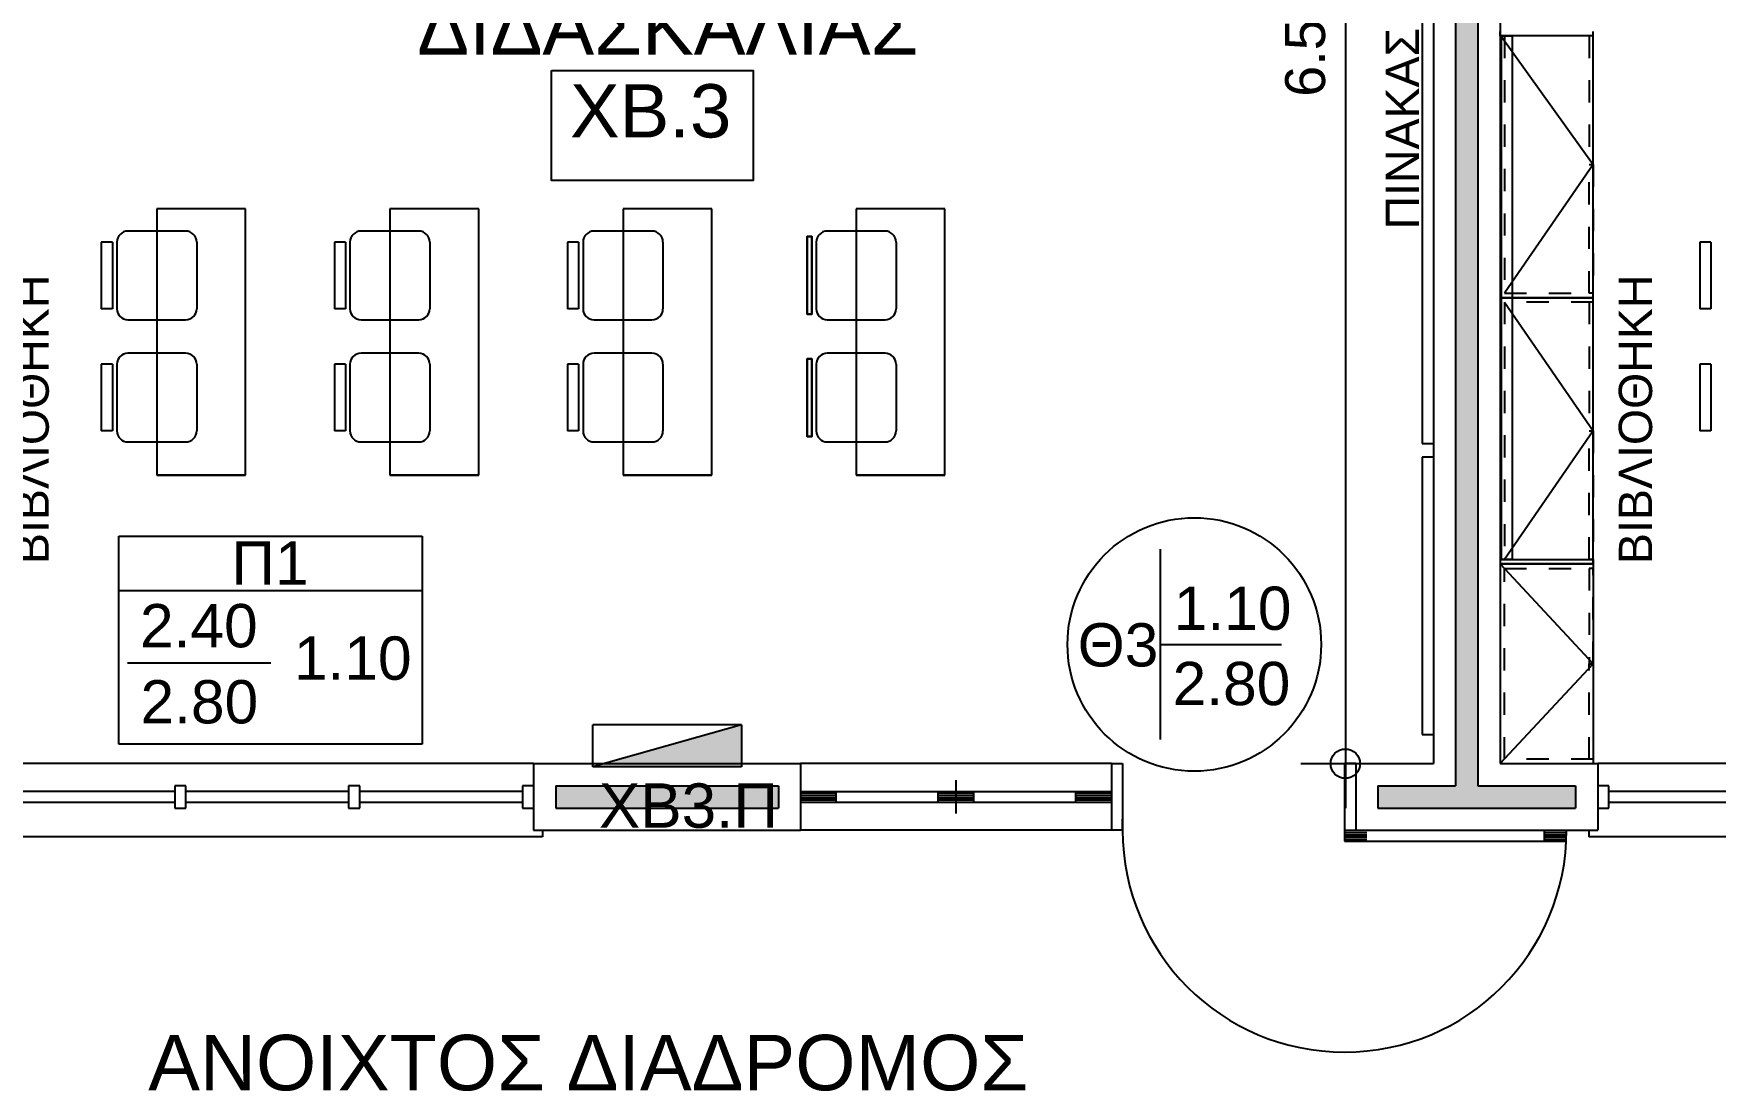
# Model space of a CAD drawing. Header units: metres. Extents: x -11 to 85, y -301 to 135.
# Drawn here: x 30.22 to 37.79, y -37.44 to -32.7 of the extents above; entities that cross this region are included whole.
import ezdxf

# ---------------------------------------------------------------- set-up
doc = ezdxf.new("R2010")
doc.units = ezdxf.units.M
doc.header["$LTSCALE"] = 0.036
doc.header["$PDMODE"] = 2
doc.linetypes.add('HIDDEN', pattern=[0.375, 0.25, -0.125])
for name, color, linetype in [('arxitek borofos', 252, 'Continuous'), ('DIMBLK', 252, 'Continuous'), ('electext', 20, 'Continuous'), ('HLEK-SYMBOL', 3, 'Continuous'), ('HLEK_FL001_SYMBOLS', 230, 'Continuous')]:
    doc.layers.add(name, color=color, linetype=linetype)
doc.styles.add('COMU-N', font='arial.ttf')
doc.styles.get("Standard").update_dxf_attribs({"font": 'arial.ttf'})
doc.styles.add('W4MS2', font='W4MS2.shx')
doc.dimstyles.new('CADWDOT', dxfattribs={"dimscale": 0.1, "dimtxt": 1.8, "dimasz": 0.08, "dimexe": 2, "dimexo": 0, "dimgap": 0.09, "dimtad": 0, "dimrnd": 0.001, "dimzin": 0, "dimdsep": 46, "dimtxsty": 'Standard', "dimblk1": 'ARTDIM', "dimblk2": 'ARTDIM', "dimsah": 1, "dimcen": 0.09, "dimdle": 0.05, "dimse1": 1, "dimse2": 1, "dimadec": 0, "dimazin": 0, "dimtfac": 1, "dimtmove": 0, "dimatfit": 3, "dimldrblk": 'ARTDIM', "dimfxl": 2, "dimtvp": 0.9999, "dimtolj": 1, "dimtzin": 0, "dimarcsym": 0})

# ---------------------------------------------------------------- blocks, each defined once
blk = doc.blocks.new('A$C1CE8635E')
for p, q in [((1.4, 0), (0, 0)), ((1.4, 0), (1.45, 0)), ((1.4, 0), (1.4, -0.3)), ((1.45, 0), (1.45, -0.3)), ((2.5, 0), (2.45, 0)), ((2.45, 0), (2.45, -0.3)), ((0.7, -0.225), (0.7, -0.075)), ((0, -0.125), (1.4, -0.125)), ((0.16, -0.135), (0, -0.135)), ((0.16, -0.145), (0, -0.145)), ((0.16, -0.175), (0.16, -0.125)), ((0.62, -0.175), (0.62, -0.125)), ((0.78, -0.135), (0.62, -0.135)), ((0.78, -0.145), (0.62, -0.145)), ((0.78, -0.175), (0.78, -0.125)), ((1.24, -0.175), (1.24, -0.125)), ((1.4, -0.135), (1.24, -0.135)), ((1.4, -0.145), (1.24, -0.145)), ((0.16, -0.155), (0, -0.155)), ((0.16, -0.165), (0, -0.165)), ((1.4, -0.175), (0, -0.175)), ((0.78, -0.155), (0.62, -0.155)), ((0.78, -0.165), (0.62, -0.165)), ((1.4, -0.155), (1.24, -0.155)), ((1.4, -0.165), (1.24, -0.165)), ((1.4, -0.3), (0, -0.3)), ((1.45, -0.3), (1.4, -0.3)), ((1.45, -0.3), (1.45, -0.25)), ((2.45, -0.3), (2.5, -0.3)), ((2.45, -0.3), (2.45, -0.35)), ((3.35, -0.35), (3.35, -0.3)), ((2.45, -0.31), (2.55, -0.31)), ((2.45, -0.32), (2.55, -0.32)), ((2.45, -0.33), (2.55, -0.33)), ((2.45, -0.34), (2.55, -0.34)), ((2.45, -0.35), (3.4487, -0.35)), ((3.35, -0.31), (3.4499, -0.31)), ((3.35, -0.32), (3.4498, -0.32)), ((3.35, -0.33), (3.4495, -0.33)), ((3.35, -0.34), (3.4492, -0.34))]:
    blk.add_line(p, q)
blk.add_arc((2.45, -0.3), 1, 180, 360)
blk = doc.blocks.new('A$C14EC32DB')
for p, q in [((0.3, 2.44), (0.33, 2.44)), ((0.33, 2.44), (0.33, -0.04)), ((0, 2.4), (0, 0)), ((0.1, 2.4), (0.1, 2.35)), ((0.1, 2.35), (0.2, 2.35)), ((0.125, 2.35), (0.125, 1.6167)), ((0.175, 2.35), (0.175, 1.6167)), ((0.2, 2.35), (0.2, 2.4)), ((0.1, 1.6167), (0.1, 1.5667)), ((0.2, 1.6167), (0.1, 1.6167)), ((0.2, 1.5667), (0.2, 1.6167)), ((0.1, 1.5667), (0.2, 1.5667)), ((0.125, 1.5667), (0.125, 0.8333)), ((0.175, 1.5667), (0.175, 0.8333)), ((0.1, 0.8333), (0.1, 0.7833)), ((0.2, 0.8333), (0.1, 0.8333)), ((0.2, 0.7833), (0.2, 0.8333)), ((0.1, 0.7833), (0.2, 0.7833)), ((0.125, 0.7833), (0.125, 0.05)), ((0.175, 0.7833), (0.175, 0.05)), ((0.1, 0.05), (0.1, 0)), ((0.2, 0.05), (0.1, 0.05)), ((0.2, 0), (0.2, 0.05)), ((0.3, -0.04), (0.33, -0.04))]:
    blk.add_line(p, q)
blk = doc.blocks.new('ARTDIM')
at = {"layer": 'DIMBLK'}
for p, q in [((0, -24.9975), (0, 24.9975)), ((-24.9975, 0), (24.9975, 0))]:
    blk.add_line(p, q, dxfattribs=at)
blk.add_circle((0, 0), 8.25, dxfattribs=at)
blk = doc.blocks.new('*D900')
at = {"layer": 'arxitek borofos', "color": 0, "lineweight": -2}
blk.add_line((36.1271, -29.501), (36.1271, -35.985), dxfattribs=at)
at = {"layer": 'Defpoints', "color": 0, "transparency": 16777216}
for p in [(36.4737, -29.493), (36.1271, -35.993), (36.4737, -35.993)]:
    blk.add_point(p, dxfattribs=at)
at = {"layer": 'arxitek borofos', "color": 0, "lineweight": -2, "xscale": 0.008, "yscale": 0.008, "zscale": 0.008}
for p, rotation in [((36.1271, -29.493), 90), ((36.1271, -35.993), 270)]:
    blk.add_blockref('ARTDIM', p, dxfattribs=dict(at, rotation=rotation))
at = {"layer": 'arxitek borofos', "color": 0, "insert": (35.9471, -32.743), "char_height": 0.18, "attachment_point": 5, "rotation": 90}
blk.add_mtext('\\A1;6.50', dxfattribs=at)
blk = doc.blocks.new('gJ6_a28')
at = {"layer": 'HLEK-SYMBOL', "color": 0, "linetype": 'Continuous'}
for p, q in [((-0.67, 0), (-0.67, 0.19)), ((-0.67, 0.19), (0, 0.19)), ((-0.67, 0), (0, 0.19)), ((0, 0.19), (0, 0)), ((-0.67, 0), (0, 0))]:
    blk.add_line(p, q, dxfattribs=at)
at = {"layer": 'HLEK-SYMBOL', "color": 0}
blk.add_solid([(-0.67, 0.19), (0, 0.19), (-0.67, 0)], dxfattribs=at)
at = {"layer": 'HLEK-SYMBOL', "color": 0, "style": 'W4MS2', "flags": 8}
blk.add_attdef('NODE_NUMBER', (0.018, 0.0914), '', height=0.1, dxfattribs=at)
blk.add_attdef('NODE_NUMBER', (0.018, 0.0914), '', height=0.1, dxfattribs=at)

msp = doc.modelspace()

# ---------------------------------------------------------------- hatches: boundary and pattern name
at = {"layer": 'arxitek borofos'}
for points in [[(36.7237, -29.493), (36.6237, -29.493), (36.6237, -36.093), (36.2737, -36.093), (36.2737, -36.193), (37.1637, -36.193), (37.1637, -36.093), (36.7237, -36.093)], [(33.5737, -36.093), (32.5711, -36.093), (32.5711, -36.193), (33.5737, -36.193)]]:
    msp.add_hatch(color=256, dxfattribs=at).paths.add_polyline_path(points)

# ---------------------------------------------------------------- linework, layer by layer
for p, q in [((36.5237, -29.493), (36.5237, -35.993)), ((36.6237, -29.493), (36.6237, -36.093)), ((36.7237, -29.493), (36.7237, -36.093)), ((36.8237, -29.493), (36.8237, -35.993)), ((36.4737, -32.0505), (36.4737, -34.5505)), ((36.8237, -32.713), (36.8237, -32.693)), ((37.2437, -32.713), (36.8237, -32.713)), ((36.8296, -32.7146, 0.7), (37.2437, -33.293)), ((36.8796, -32.7146, 0.7), (36.8296, -32.7146, 0.7)), ((36.8296, -32.7146, 0.7), (36.8296, -35.0709, 0.7)), ((36.8796, -35.0709, 0.7), (36.8796, -32.7146, 0.7)), ((37.2437, -33.893), (37.2437, -32.693)), ((37.2437, -33.293), (36.8437, -33.873)), ((31.1737, -33.493), (30.7737, -33.493)), ((30.7737, -33.493), (30.7737, -34.693)), ((31.1737, -34.693), (31.1737, -33.493)), ((32.2237, -33.493), (31.8237, -33.493)), ((31.8237, -33.493), (31.8237, -34.693)), ((32.2237, -34.693), (32.2237, -33.493)), ((33.2737, -33.493), (32.8737, -33.493)), ((32.8737, -33.493), (32.8737, -34.693)), ((33.2737, -34.693), (33.2737, -33.493)), ((34.3237, -33.493), (33.9237, -33.493)), ((33.9237, -33.493), (33.9237, -34.693)), ((34.3237, -34.693), (34.3237, -33.493)), ((30.9037, -33.593), (30.6437, -33.593)), ((31.9537, -33.593), (31.6937, -33.593)), ((33.0037, -33.593), (32.7437, -33.593)), ((34.0537, -33.593), (33.7937, -33.593)), ((30.5237, -33.643), (30.5237, -33.943)), ((30.5737, -33.643), (30.5237, -33.643)), ((30.5737, -33.643), (30.5737, -33.943)), ((30.5937, -33.643), (30.5937, -33.943)), ((30.9537, -33.643), (30.9537, -33.943)), ((31.5737, -33.643), (31.5737, -33.943)), ((31.6237, -33.643), (31.5737, -33.643)), ((31.6237, -33.643), (31.6237, -33.943)), ((31.6437, -33.643), (31.6437, -33.943)), ((32.0037, -33.643), (32.0037, -33.943)), ((32.6237, -33.643), (32.6237, -33.943)), ((32.6737, -33.643), (32.6237, -33.643)), ((32.6737, -33.643), (32.6737, -33.943)), ((32.6937, -33.643), (32.6937, -33.943)), ((33.0537, -33.643), (33.0537, -33.943)), ((33.7237, -33.643), (33.7237, -33.943)), ((33.7437, -33.643), (33.7437, -33.943)), ((34.1037, -33.643), (34.1037, -33.943)), ((37.7237, -33.643), (37.7237, -33.943)), ((37.7737, -33.643), (37.7237, -33.643)), ((37.7737, -33.643), (37.7737, -33.943)), ((37.2437, -33.893), (36.8237, -33.893)), ((37.2437, -33.893), (36.8237, -33.893)), ((36.8237, -33.893), (37.2437, -33.893)), ((36.8237, -33.893), (37.2437, -33.893)), ((36.8437, -33.913), (37.2437, -34.493)), ((37.2437, -35.093), (37.2437, -33.893)), ((30.5737, -33.943), (30.5237, -33.943)), ((30.6437, -33.993), (30.9037, -33.993)), ((31.6237, -33.943), (31.5737, -33.943)), ((31.6937, -33.993), (31.9537, -33.993)), ((32.6737, -33.943), (32.6237, -33.943)), ((32.7437, -33.993), (33.0037, -33.993)), ((33.7937, -33.993), (34.0537, -33.993)), ((37.7737, -33.943), (37.7237, -33.943)), ((30.9037, -34.143), (30.6437, -34.143)), ((31.9537, -34.143), (31.6937, -34.143)), ((33.0037, -34.143), (32.7437, -34.143)), ((34.0537, -34.143), (33.7937, -34.143)), ((30.5237, -34.193), (30.5237, -34.493)), ((30.5737, -34.193), (30.5237, -34.193)), ((30.5737, -34.193), (30.5737, -34.493)), ((30.5937, -34.193), (30.5937, -34.493)), ((30.9537, -34.193), (30.9537, -34.493)), ((31.5737, -34.193), (31.5737, -34.493)), ((31.6237, -34.193), (31.5737, -34.193)), ((31.6237, -34.193), (31.6237, -34.493)), ((31.6437, -34.193), (31.6437, -34.493)), ((32.0037, -34.193), (32.0037, -34.493)), ((32.6237, -34.193), (32.6237, -34.493)), ((32.6737, -34.193), (32.6237, -34.193)), ((32.6737, -34.193), (32.6737, -34.493)), ((32.6937, -34.193), (32.6937, -34.493)), ((33.0537, -34.193), (33.0537, -34.493)), ((33.7237, -34.193), (33.7237, -34.493)), ((33.7437, -34.193), (33.7437, -34.493)), ((34.1037, -34.193), (34.1037, -34.493)), ((37.7237, -34.193), (37.7237, -34.493)), ((37.7737, -34.193), (37.7237, -34.193)), ((37.7737, -34.193), (37.7737, -34.493)), ((30.5737, -34.493), (30.5237, -34.493)), ((31.6237, -34.493), (31.5737, -34.493)), ((32.6737, -34.493), (32.6237, -34.493)), ((37.2437, -34.493), (36.8437, -35.073)), ((37.7737, -34.493), (37.7237, -34.493)), ((30.6437, -34.543), (30.9037, -34.543)), ((31.6937, -34.543), (31.9537, -34.543)), ((32.7437, -34.543), (33.0037, -34.543)), ((33.7937, -34.543), (34.0537, -34.543)), ((36.4737, -34.5505), (36.5237, -34.5505)), ((36.5237, -34.6123, 0.7), (36.4737, -34.6123, 0.7)), ((36.4737, -34.6123, 0.7), (36.4737, -35.8623, 0.7)), ((31.1737, -34.693), (30.7737, -34.693)), ((30.7737, -34.693), (31.1737, -34.693)), ((32.2237, -34.693), (31.8237, -34.693)), ((31.8237, -34.693), (32.2237, -34.693)), ((33.2737, -34.693), (32.8737, -34.693)), ((32.8737, -34.693), (33.2737, -34.693)), ((34.3237, -34.693), (33.9237, -34.693)), ((33.9237, -34.693), (34.3237, -34.693)), ((30.6024, -35.9055), (30.6024, -34.9678)), ((30.6024, -34.9678), (31.9697, -34.9678)), ((31.9697, -34.9678), (31.9697, -35.9055)), ((35.2931, -35.0268), (35.2931, -35.8848)), ((36.8237, -35.073), (37.2437, -35.073)), ((36.8237, -35.093), (37.2437, -35.543)), ((36.8237, -35.093), (37.2437, -35.093)), ((36.8237, -35.093), (37.2437, -35.093)), ((36.8237, -35.093), (37.2437, -35.093)), ((37.2437, -35.093), (36.8237, -35.093)), ((36.8296, -35.0709, 0.7), (36.8796, -35.0709, 0.7)), ((37.2437, -35.073), (37.2437, -35.093)), ((37.2437, -35.093), (37.2437, -35.993)), ((31.9697, -35.2135), (30.6024, -35.2135)), ((35.2931, -35.4558), (35.8391, -35.4558)), ((30.6414, -35.5391), (31.2873, -35.5391)), ((36.8237, -35.993), (37.2437, -35.543)), ((36.4737, -35.8623, 0.7), (36.5237, -35.8623, 0.7)), ((31.9697, -35.9055), (30.6024, -35.9055)), ((32.4711, -35.993), (32.4711, -36.293)), ((32.4711, -35.993), (33.6737, -35.993)), ((33.6737, -35.993), (33.6737, -36.293)), ((36.1737, -35.993), (36.1737, -36.293)), ((36.1737, -35.993), (36.5237, -35.993)), ((36.8237, -35.993), (37.2637, -35.993)), ((37.2637, -35.993), (37.2637, -36.293)), ((32.5711, -36.093), (33.5737, -36.093)), ((32.5711, -36.093), (32.5711, -36.193)), ((33.5737, -36.093), (33.5737, -36.193)), ((36.2737, -36.093), (36.6237, -36.093)), ((36.2737, -36.093), (36.2737, -36.193)), ((36.7237, -36.093), (37.1637, -36.093)), ((37.1637, -36.093), (37.1637, -36.193)), ((32.5711, -36.193), (33.5737, -36.193)), ((36.2737, -36.193), (37.1637, -36.193)), ((32.4711, -36.293), (33.6737, -36.293)), ((36.1737, -36.293), (37.2637, -36.293))]:
    msp.add_line(p, q, dxfattribs=at)
at = {"layer": 'arxitek borofos', "linetype": 'HIDDEN'}
for p, q in [((37.2437, -32.713), (36.8437, -32.713)), ((36.8437, -32.713), (36.8437, -33.873)), ((37.2259, -32.713), (37.2259, -33.293)), ((37.2437, -33.293), (37.2437, -32.713)), ((37.2259, -33.293), (37.2437, -33.293)), ((37.2259, -33.873), (37.2259, -33.293)), ((37.2259, -33.293), (37.2437, -33.293)), ((37.2437, -33.293), (37.2437, -33.873)), ((36.8437, -33.873), (37.2437, -33.873)), ((37.2437, -33.913), (36.8437, -33.913)), ((36.8437, -33.913), (36.8437, -35.073)), ((37.2437, -33.873), (37.2259, -33.873)), ((37.2259, -33.913), (37.2259, -34.493)), ((37.2437, -33.913), (37.2259, -33.913)), ((37.2437, -34.493), (37.2437, -33.913)), ((37.2259, -35.073), (37.2259, -34.493)), ((37.2259, -34.493), (37.2437, -34.493)), ((37.2259, -34.493), (37.2437, -34.493)), ((37.2437, -34.493), (37.2437, -35.073)), ((36.8437, -35.073), (37.2437, -35.073)), ((36.8437, -35.973), (36.8437, -35.113)), ((36.8437, -35.113), (37.2437, -35.113)), ((37.2437, -35.073), (37.2259, -35.073)), ((37.2259, -35.113), (37.2259, -35.543)), ((37.2437, -35.113), (37.2259, -35.113)), ((37.2437, -35.543), (37.2437, -35.113)), ((37.2259, -35.543), (37.2437, -35.543)), ((37.2259, -35.973), (37.2259, -35.543)), ((37.2259, -35.543), (37.2437, -35.543)), ((37.2437, -35.543), (37.2437, -35.973)), ((37.2437, -35.973), (36.8437, -35.973)), ((37.2437, -35.973), (37.2259, -35.973))]:
    msp.add_line(p, q, dxfattribs=at)
at = {"layer": 'arxitek borofos'}
msp.add_circle((35.4469, -35.4558), 0.5712, dxfattribs=at)
for centre, start, end in [((30.6437, -33.643), 90, 180), ((30.9037, -33.643), 0, 90), ((31.6937, -33.643), 90, 180), ((31.9537, -33.643), 0, 90), ((32.7437, -33.643), 90, 180), ((33.0037, -33.643), 0, 90), ((33.7937, -33.643), 90, 180), ((34.0537, -33.643), 0, 90), ((30.6437, -33.943), 180, 270), ((30.9037, -33.943), 270, 0), ((31.6937, -33.943), 180, 270), ((31.9537, -33.943), 270, 0), ((32.7437, -33.943), 180, 270), ((33.0037, -33.943), 270, 0), ((33.7937, -33.943), 180, 270), ((34.0537, -33.943), 270, 0), ((30.6437, -34.193), 90, 180), ((30.9037, -34.193), 0, 90), ((31.6937, -34.193), 90, 180), ((31.9537, -34.193), 0, 90), ((32.7437, -34.193), 90, 180), ((33.0037, -34.193), 0, 90), ((33.7937, -34.193), 90, 180), ((34.0537, -34.193), 0, 90), ((30.6437, -34.493), 180, 270), ((30.9037, -34.493), 270, 0), ((31.6937, -34.493), 180, 270), ((31.9537, -34.493), 270, 0), ((32.7437, -34.493), 180, 270), ((33.0037, -34.493), 270, 0), ((33.7937, -34.493), 180, 270), ((34.0537, -34.493), 270, 0)]:
    msp.add_arc(centre, 0.05, start, end, dxfattribs=at)
for points in [[(33.7037, -33.618, 0.8), (33.7237, -33.618, 0.8), (33.7237, -33.618, 0.62), (33.7037, -33.618, 0.62)], [(33.7237, -33.618, 0.62), (33.7037, -33.618, 0.62), (33.7037, -33.968, 0.62), (33.7237, -33.968, 0.62)], [(33.7037, -33.618, 0.62), (33.7037, -33.618, 0.8), (33.7037, -33.968, 0.8), (33.7037, -33.968, 0.62)], [(33.7037, -33.618, 0.8), (33.7237, -33.618, 0.8), (33.7237, -33.968, 0.8), (33.7037, -33.968, 0.8)], [(33.7237, -33.618, 0.8), (33.7237, -33.618, 0.62), (33.7237, -33.968, 0.62), (33.7237, -33.968, 0.8)], [(33.7037, -33.968, 0.8), (33.7237, -33.968, 0.8), (33.7237, -33.968, 0.62), (33.7037, -33.968, 0.62)], [(33.7037, -34.168, 0.8), (33.7237, -34.168, 0.8), (33.7237, -34.168, 0.62), (33.7037, -34.168, 0.62)], [(33.7237, -34.168, 0.62), (33.7037, -34.168, 0.62), (33.7037, -34.518, 0.62), (33.7237, -34.518, 0.62)], [(33.7037, -34.168, 0.62), (33.7037, -34.168, 0.8), (33.7037, -34.518, 0.8), (33.7037, -34.518, 0.62)], [(33.7037, -34.168, 0.8), (33.7237, -34.168, 0.8), (33.7237, -34.518, 0.8), (33.7037, -34.518, 0.8)], [(33.7237, -34.168, 0.8), (33.7237, -34.168, 0.62), (33.7237, -34.518, 0.62), (33.7237, -34.518, 0.8)], [(33.7037, -34.518, 0.8), (33.7237, -34.518, 0.8), (33.7237, -34.518, 0.62), (33.7037, -34.518, 0.62)]]:
    msp.add_3dface(points, dxfattribs=at)
at = {"layer": 'electext'}
msp.add_lwpolyline([(32.552, -32.8699), (33.4597, -32.8699), (33.4597, -33.3645), (32.552, -33.3645)], close=True, dxfattribs=at)

# ---------------------------------------------------------------- block references
at = {"layer": 'arxitek borofos', "rotation": 270}
for p in [(30.0711, -35.993), (37.2637, -35.993)]:
    msp.add_blockref('A$C14EC32DB', p, dxfattribs=at)
at = {"layer": 'arxitek borofos'}
msp.add_blockref('A$C1CE8635E', (33.6737, -35.993), dxfattribs=at)
at = {"layer": 'HLEK_FL001_SYMBOLS', "rotation": 180}
msp.add_blockref('gJ6_a28', (32.7371, -35.8179), dxfattribs=at)

# ---------------------------------------------------------------- texts
at = {"layer": 'arxitek borofos', "style": 'COMU-N'}
for s, height, p in [('ΔΙΔΑΣΚΑΛΙΑΣ', 0.25, (31.9471, -32.7973)), ('Π1', 0.195, (31.1097, -35.1863)), ('1.10', 0.195, (35.3543, -35.39)), ('2.40', 0.195, (30.698, -35.4686)), ('Θ3', 0.195, (34.9216, -35.555)), ('1.10', 0.195, (31.3913, -35.6147)), ('2.80', 0.195, (35.3491, -35.7293)), ('2.80', 0.195, (30.7004, -35.8116)), ('ΑΝΟΙΧΤΟΣ ΔΙΑΔΡΟΜΟΣ', 0.25, (30.7353, -37.4651))]:
    msp.add_text(s, height=height, dxfattribs=at).set_placement(p)
at = {"layer": 'arxitek borofos', "linetype": 'Continuous'}
for s, p in [('ΠΙΝΑΚΑΣ', (36.459, -33.5861)), ('ΒΙΒΛΙΟΘΗΚΗ', (30.2872, -35.0933)), ('ΒΙΒΛΙΟΘΗΚΗ', (37.5087, -35.0933))]:
    msp.add_text(s, height=0.15, rotation=90, dxfattribs=at).set_placement(p)
at = {"layer": 'electext', "style": 'COMU-N'}
for s, height, p in [('XB.3', 0.24, (32.6348, -33.171)), ('ΧΒ3.Π', 0.2, (32.7651, -36.2818))]:
    msp.add_text(s, height=height, dxfattribs=at).set_placement(p)

# ---------------------------------------------------------------- dimensions: what is measured, and where the dimension line sits
at = {"layer": 'arxitek borofos'}
dim = msp.add_linear_dim(base=(36.1271, -35.993), p1=(36.4737, -29.493), p2=(36.4737, -35.993), angle=90, dimstyle='CADWDOT', dxfattribs=at)
dim.commit()
dim.dimension.update_dxf_attribs({"geometry": '*D900', "text_midpoint": (35.9471, -32.743)})

doc.saveas('drawing.dxf')
